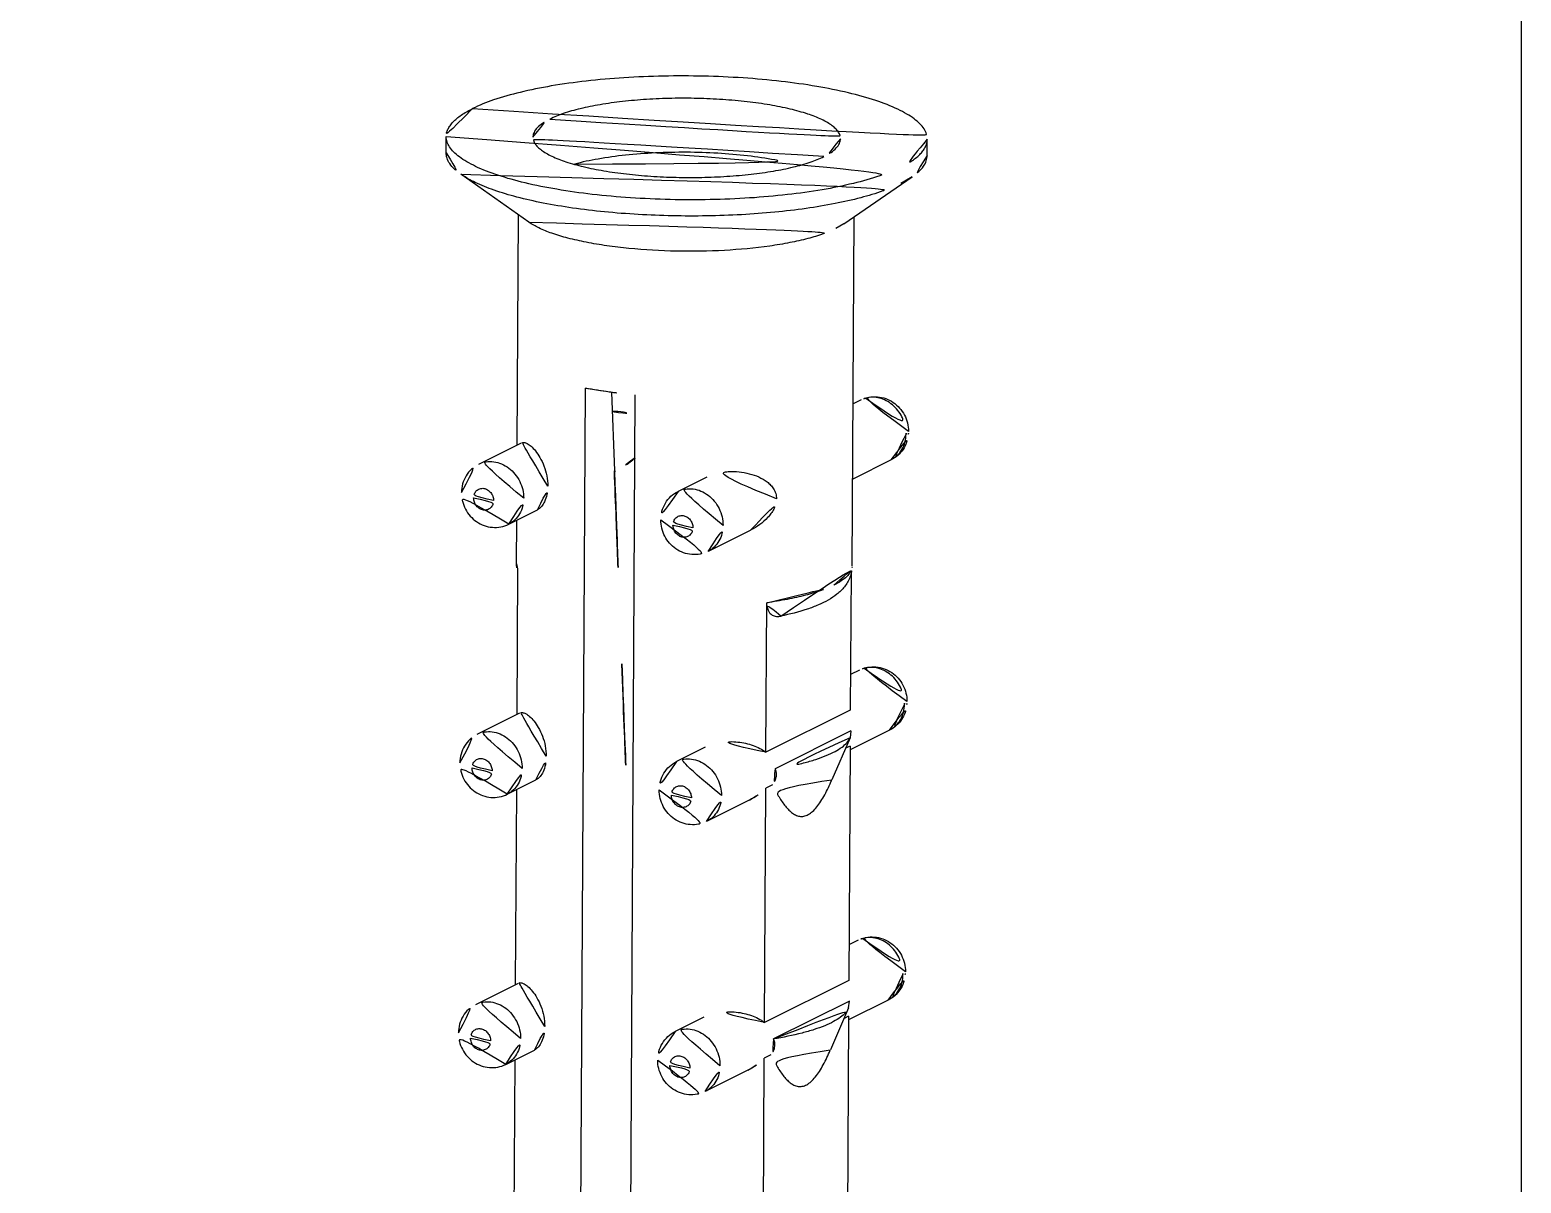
# Model space of a CAD drawing. Extents: x 16296675204 to 16296683393, y -37409618576 to -37409617244.
# Drawn here: x 16296675504.55 to 16296675531.21, y -37409618179.35 to -37409618158.72 of the extents above; entities that cross this region are included whole.
import ezdxf

# ---------------------------------------------------------------- set-up
doc = ezdxf.new("R2010")
doc.units = 0
doc.header["$LTSCALE"] = 10
doc.header["$MEASUREMENT"] = 0
doc.layers.get('0').update_dxf_attribs({"linetype": 'CONTINUOUS'})
doc.layers.add('02___PRT_ALL_AXES', color=7, linetype='CONTINUOUS')

msp = doc.modelspace()

# ---------------------------------------------------------------- linework, layer by layer
at = {"color": 7, "linetype": 'Continuous'}
for p, q in [((16296675514.321859, -37409618194.410088), (16296675514.486401, -37409618165.132957)), ((16296675514.951, -37409618165.207573), (16296675515.004049, -37409618166.611954)), ((16296675515.2127, -37409618194.531776), (16296675515.377239, -37409618165.254646)), ((16296675513.254511, -37409618168.273567), (16296675513.27401, -37409618168.362762)), ((16296675519.25441, -37409618168.308006), (16296675519.254419, -37409618168.307281)), ((16296675519.23172, -37409618171.263313), (16296675517.875879, -37409618171.941048)), ((16296675519.21702, -37409618171.386772), (16296675518.89183, -37409618172.138153)), ((16296675519.23172, -37409618171.263313), (16296675519.21699, -37409618171.38694)), ((16296675519.21628, -37409618171.533913), (16296675519.135969, -37409618171.574051)), ((16296675517.829929, -37409618172.226883), (16296675517.709551, -37409618172.287064)), ((16296675519.204571, -37409618176.094528), (16296675517.848721, -37409618176.772247)), ((16296675519.189871, -37409618176.217979), (16296675518.864679, -37409618176.96936)), ((16296675519.18984, -37409618176.218147), (16296675519.204571, -37409618176.094528)), ((16296675519.189131, -37409618176.365112), (16296675519.10881, -37409618176.405258)), ((16296675517.80278, -37409618177.05809), (16296675517.6824, -37409618177.118263))]:
    msp.add_line(p, q, dxfattribs=at)
msp.add_lwpolyline([(16296675531.21262, -37409618201.218651), (16296675477.89625, -37409618201.218651), (16296675477.89625, -37409618118.878937), (16296675531.21262, -37409618118.878937)], close=True)
for centre, radius, start, end in [((16296675519.61377, -37409618165.744438), 0.447859, 105.0907784, 116.5407124), ((16296675519.655609, -37409618165.903633), 0.604471, 354.7316924, 359.6765207), ((16296675519.583879, -37409618165.95005), 0.632541, 359.6900716, 3.3253834), ((16296675519.05298, -37409618168.306084), 0.201441, 350.7530369, 359.4483311), ((16296677491.422331, -37409618093.788208), 1977.757652, 182.210250721, 182.346745411), ((16296675519.586611, -37409618170.575653), 0.447859, 105.0907784, 116.5407124), ((16296675519.55673, -37409618170.781258), 0.632541, 359.6900716, 3.3253834), ((16296675519.62846, -37409618170.73484), 0.604471, 354.7316924, 359.6765207), ((16296675519.55946, -37409618175.40686), 0.447859, 105.0907784, 116.5407124), ((16296675519.529579, -37409618175.612473), 0.632541, 359.6900716, 3.3253834), ((16296675519.601311, -37409618175.566048), 0.604471, 354.7316924, 359.6765207)]:
    msp.add_arc(centre, radius, start, end, dxfattribs=at)
for points, knots in [([(16296675513.84757, -37409618160.322456), (16296675513.925449, -37409618160.283524), (16296675514.104931, -37409618160.212807), (16296675514.40696, -37409618160.128342), (16296675514.76092, -37409618160.057701), (16296675515.15712, -37409618160.002991), (16296675515.584841, -37409618159.965874), (16296675516.032249, -37409618159.947411), (16296675516.487, -37409618159.948189), (16296675516.93651, -37409618159.968193), (16296675517.36834, -37409618160.006798), (16296675517.77058, -37409618160.062912), (16296675518.13228, -37409618160.134827), (16296675518.443541, -37409618160.220467), (16296675518.665621, -37409618160.305168), (16296675518.809669, -37409618160.380241), (16296675518.89431, -37409618160.43528), (16296675518.9613, -37409618160.492027), (16296675519.01026, -37409618160.550453), (16296675519.040541, -37409618160.61068), (16296675519.047421, -37409618160.652657), (16296675519.0473, -37409618160.672623)], [0, 0, 0, 0, 0.047875552, 0.105682441, 0.172286466, 0.246166262, 0.32549361, 0.408250515, 0.492298473, 0.575455552, 0.655569983, 0.730594545, 0.798663888, 0.858182694, 0.907945264, 0.92896365, 0.947396828, 0.963346738, 0.977068785, 0.989033275, 1, 1, 1, 1]), ([(16296675513.547421, -37409618160.641609), (16296675513.547581, -37409618160.61322), (16296675513.563471, -37409618160.551308), (16296675513.626169, -37409618160.468102), (16296675513.723431, -37409618160.389748), (16296675513.80287, -37409618160.344803), (16296675513.84757, -37409618160.322456)], [0, 0, 0, 0, 0.186145526, 0.403764732, 0.672393075, 1, 1, 1, 1]), ([(16296675518.74716, -37409618160.991783), (16296675518.66927, -37409618161.030701), (16296675518.489799, -37409618161.101418), (16296675518.187759, -37409618161.185883), (16296675517.833811, -37409618161.256523), (16296675517.437599, -37409618161.311234), (16296675517.00989, -37409618161.348373), (16296675516.562481, -37409618161.366814), (16296675516.107719, -37409618161.366043), (16296675515.65822, -37409618161.346039), (16296675515.226391, -37409618161.307426), (16296675514.824141, -37409618161.251312), (16296675514.46245, -37409618161.179398), (16296675514.15118, -37409618161.093758), (16296675513.92911, -37409618161.009064), (16296675513.785061, -37409618160.933983), (16296675513.70042, -37409618160.878937), (16296675513.63343, -37409618160.822197), (16296675513.584471, -37409618160.763779), (16296675513.55418, -37409618160.703537), (16296675513.54731, -37409618160.66156), (16296675513.547421, -37409618160.641609)], [0, 0, 0, 0, 0.047875552, 0.105682441, 0.172286466, 0.246166262, 0.32549361, 0.408250515, 0.492298473, 0.575455552, 0.655569983, 0.730594545, 0.798663888, 0.858182694, 0.907945264, 0.92896365, 0.947396828, 0.963346738, 0.977068785, 0.989033275, 1, 1, 1, 1]), ([(16296675519.0473, -37409618160.672623), (16296675519.04714, -37409618160.700996), (16296675519.03126, -37409618160.762917), (16296675518.96855, -37409618160.846123), (16296675518.87129, -37409618160.924477), (16296675518.791861, -37409618160.969429), (16296675518.74716, -37409618160.991783)], [0, 0, 0, 0, 0.186145526, 0.403764732, 0.672393075, 1, 1, 1, 1]), ([(16296675514.28966, -37409618161.127296), (16296675514.429211, -37409618161.089851), (16296675514.73214, -37409618161.026047), (16296675515.215731, -37409618160.960648), (16296675515.743629, -37409618160.921463), (16296675516.294069, -37409618160.91021), (16296675516.844431, -37409618160.927437), (16296675517.37208, -37409618160.972389), (16296675517.855289, -37409618161.043053), (16296675518.15778, -37409618161.110153), (16296675518.297091, -37409618161.149117)], [0, 0, 0, 0, 0.10723184, 0.229384911, 0.361946773, 0.499860382, 0.637792109, 0.770408355, 0.892646223, 1, 1, 1, 1]), ([(16296675514.486401, -37409618165.132957), (16296675514.627741, -37409618165.160744), (16296675514.92387, -37409618165.208801), (16296675515.22204, -37409618165.241287), (16296675515.377239, -37409618165.254646)], [0, 0, 0, 0, 0.480442195, 1, 1, 1, 1]), ([(16296675520.260071, -37409618165.907043), (16296675520.260361, -37409618165.856438), (16296675520.248171, -37409618165.754593), (16296675520.19381, -37409618165.611061), (16296675520.10671, -37409618165.484596), (16296675519.99194, -37409618165.383049), (16296675519.8559, -37409618165.313301), (16296675519.70685, -37409618165.280792), (16296675519.554819, -37409618165.28878), (16296675519.45845, -37409618165.321373), (16296675519.413639, -37409618165.343773)], [0, 0, 0, 0, 0.125412163, 0.251172451, 0.376846193, 0.502210914, 0.627115299, 0.751613101, 0.875868664, 1, 1, 1, 1]), ([(16296675519.497169, -37409618165.312027), (16296675519.53631, -37409618165.301468), (16296675519.618971, -37409618165.290779), (16296675519.744471, -37409618165.307114), (16296675519.866211, -37409618165.354248), (16296675520.015869, -37409618165.455109), (16296675520.160139, -37409618165.639687), (16296675520.21006, -37409618165.821899), (16296675520.215361, -37409618165.913353)], [0, 0, 0, 0, 0.114836293, 0.232872755, 0.355002748, 0.481207114, 0.740522847, 1, 1, 1, 1]), ([(16296675519.95018, -37409618166.417137), (16296675519.992901, -37409618166.395782), (16296675520.07316, -37409618166.341537), (16296675520.168249, -37409618166.232048), (16296675520.232771, -37409618166.101913), (16296675520.253111, -37409618166.006989), (16296675520.25753, -37409618165.959129)], [0, 0, 0, 0, 0.24938222, 0.499005027, 0.74905058, 1, 1, 1, 1]), ([(16296675520.21641, -37409618165.953468), (16296675520.216141, -37409618166.002678), (16296675520.20417, -37409618166.099693), (16296675520.150801, -37409618166.233398), (16296675520.065399, -37409618166.343964), (16296675519.9902, -37409618166.397118), (16296675519.95018, -37409618166.417137)], [0, 0, 0, 0, 0.26305497, 0.516337838, 0.760764768, 1, 1, 1, 1]), ([(16296675513.382151, -37409618167.101692), (16296675513.382441, -37409618167.050323), (16296675513.370239, -37409618166.94622), (16296675513.316919, -37409618166.798302), (16296675513.231911, -37409618166.665848), (16296675513.1208, -37409618166.557747), (16296675512.99074, -37409618166.481323), (16296675512.85018, -37409618166.442093), (16296675512.708719, -37409618166.443321), (16296675512.61989, -37409618166.471741), (16296675512.57939, -37409618166.491997)], [0, 0, 0, 0, 0.129451959, 0.261224906, 0.393027892, 0.522644409, 0.648310085, 0.769235401, 0.885888901, 1, 1, 1, 1]), ([(16296675512.269489, -37409618167.00209), (16296675512.269779, -37409618166.949677), (16296675512.28401, -37409618166.844597), (16296675512.34627, -37409618166.6987), (16296675512.44585, -37409618166.575546), (16296675512.53282, -37409618166.515259), (16296675512.57938, -37409618166.491989)], [0, 0, 0, 0, 0.250995241, 0.50113091, 0.750689667, 1, 1, 1, 1]), ([(16296675515.004049, -37409618166.611954), (16296675515.014959, -37409618166.899887), (16296675515.05867, -37409618168.051453), (16296675515.10277, -37409618169.202988), (16296675515.136181, -37409618170.066566)], [0, 0, 0, 0, 0.250045396, 1, 1, 1, 1]), ([(16296675512.844101, -37409618167.143837), (16296675512.84424, -37409618167.118202), (16296675512.834949, -37409618167.066147), (16296675512.79653, -37409618166.997833), (16296675512.73867, -37409618166.946983), (16296675512.66905, -37409618166.921463), (16296675512.59758, -37409618166.926392), (16296675512.536501, -37409618166.962349), (16296675512.496639, -37409618167.022507), (16296675512.4879, -37409618167.070686), (16296675512.487761, -37409618167.095169)], [0, 0, 0, 0, 0.13222119, 0.266287333, 0.39709956, 0.521213518, 0.638907507, 0.754510424, 0.873783701, 1, 1, 1, 1]), ([(16296675516.142719, -37409618166.978767), (16296675516.09617, -37409618167.002037), (16296675516.009199, -37409618167.062332), (16296675515.909611, -37409618167.185471), (16296675515.847349, -37409618167.331383), (16296675515.83312, -37409618167.436462), (16296675515.83283, -37409618167.488869)], [0, 0, 0, 0, 0.249297278, 0.498857891, 0.749003889, 1, 1, 1, 1]), ([(16296675516.94549, -37409618167.58847), (16296675516.94578, -37409618167.537086), (16296675516.93358, -37409618167.432999), (16296675516.88026, -37409618167.28508), (16296675516.79525, -37409618167.152634), (16296675516.684139, -37409618167.044533), (16296675516.554079, -37409618166.968102), (16296675516.413521, -37409618166.928871), (16296675516.272051, -37409618166.930099), (16296675516.183229, -37409618166.958519), (16296675516.142719, -37409618166.978783)], [0, 0, 0, 0, 0.129451958, 0.261224906, 0.393027891, 0.522644409, 0.648310085, 0.769235401, 0.885888901, 1, 1, 1, 1]), ([(16296675513.115919, -37409618167.565361), (16296675513.07111, -37409618167.587761), (16296675512.974739, -37409618167.620354), (16296675512.822701, -37409618167.628342), (16296675512.67363, -37409618167.595818), (16296675512.53758, -37409618167.526047), (16296675512.42281, -37409618167.424492), (16296675512.33573, -37409618167.298027), (16296675512.28138, -37409618167.15451), (16296675512.269199, -37409618167.052689), (16296675512.269489, -37409618167.00209)], [0, 0, 0, 0, 0.124126653, 0.248392657, 0.372910641, 0.497833568, 0.623206885, 0.748876612, 0.874606125, 1, 1, 1, 1]), ([(16296675512.487761, -37409618167.095169), (16296675512.487619, -37409618167.120811), (16296675512.49691, -37409618167.172867), (16296675512.535339, -37409618167.241188), (16296675512.593189, -37409618167.29203), (16296675512.662809, -37409618167.317558), (16296675512.73428, -37409618167.312622), (16296675512.795361, -37409618167.276657), (16296675512.83522, -37409618167.216499), (16296675512.84396, -37409618167.168327), (16296675512.844101, -37409618167.143837)], [0, 0, 0, 0, 0.13221819, 0.266285748, 0.397098632, 0.521213565, 0.638908393, 0.75451196, 0.873786294, 1, 1, 1, 1]), ([(16296675513.11591, -37409618167.565353), (16296675513.155939, -37409618167.545341), (16296675513.23114, -37409618167.49218), (16296675513.31654, -37409618167.381607), (16296675513.369909, -37409618167.247902), (16296675513.38187, -37409618167.150902), (16296675513.382151, -37409618167.101692)], [0, 0, 0, 0, 0.239235232, 0.483662162, 0.73694503, 1, 1, 1, 1]), ([(16296675515.83283, -37409618167.488869), (16296675515.832541, -37409618167.539467), (16296675515.84473, -37409618167.641319), (16296675515.89909, -37409618167.784851), (16296675515.986191, -37409618167.911324), (16296675516.100969, -37409618168.012863), (16296675516.237, -37409618168.082611), (16296675516.386049, -37409618168.11512), (16296675516.53808, -37409618168.107132), (16296675516.634451, -37409618168.074539), (16296675516.679251, -37409618168.052139)], [0, 0, 0, 0, 0.125412162, 0.251172451, 0.376846193, 0.502210914, 0.627115299, 0.751613101, 0.875868664, 1, 1, 1, 1]), ([(16296675516.40744, -37409618167.630623), (16296675516.407579, -37409618167.60498), (16296675516.398291, -37409618167.552933), (16296675516.359871, -37409618167.484596), (16296675516.30201, -37409618167.433762), (16296675516.232389, -37409618167.408234), (16296675516.160919, -37409618167.41317), (16296675516.09984, -37409618167.449127), (16296675516.05998, -37409618167.509293), (16296675516.051241, -37409618167.557457), (16296675516.0511, -37409618167.581947)], [0, 0, 0, 0, 0.132221257, 0.26628734, 0.397099522, 0.521213448, 0.638907473, 0.75451043, 0.873783761, 1, 1, 1, 1]), ([(16296675516.0511, -37409618167.581947), (16296675516.050961, -37409618167.60759), (16296675516.060249, -37409618167.659653), (16296675516.098669, -37409618167.727966), (16296675516.15653, -37409618167.778809), (16296675516.226151, -37409618167.804337), (16296675516.297621, -37409618167.7994), (16296675516.3587, -37409618167.763443), (16296675516.39856, -37409618167.703278), (16296675516.407301, -37409618167.655113), (16296675516.40744, -37409618167.630623)], [0, 0, 0, 0, 0.132218383, 0.26628557, 0.397098539, 0.521213399, 0.638908307, 0.754511804, 0.873786469, 1, 1, 1, 1]), ([(16296675516.679251, -37409618168.052132), (16296675516.71928, -37409618168.03212), (16296675516.794479, -37409618167.978958), (16296675516.879881, -37409618167.868393), (16296675516.933241, -37409618167.73468), (16296675516.94521, -37409618167.637672), (16296675516.94549, -37409618167.58847)], [0, 0, 0, 0, 0.239235232, 0.483662162, 0.73694503, 1, 1, 1, 1]), ([(16296675513.254511, -37409618168.273567), (16296675513.25444, -37409618168.286057), (16296675513.25577, -37409618168.335648), (16296675513.26363, -37409618168.385033), (16296675513.27286, -37409618168.420937)], [0, 0, 0, 0, 0.252143014, 1, 1, 1, 1]), ([(16296675517.98101, -37409618169.209267), (16296675518.13937, -37409618169.176758), (16296675518.365971, -37409618169.120163), (16296675518.646061, -37409618169.015968), (16296675518.825809, -37409618168.92881), (16296675518.959379, -37409618168.840599), (16296675519.053711, -37409618168.757797), (16296675519.11783, -37409618168.686523), (16296675519.17351, -37409618168.605232), (16296675519.21801, -37409618168.514076), (16296675519.247311, -37409618168.413673), (16296675519.25421, -37409618168.343163), (16296675519.254419, -37409618168.307281)], [0, 0, 0, 0, 0.288312346, 0.415172977, 0.532420101, 0.643891525, 0.699359369, 0.755882774, 0.814419349, 0.874526973, 0.936014721, 1, 1, 1, 1]), ([(16296675518.92697, -37409618168.65551), (16296675518.97193, -37409618168.633034), (16296675519.05261, -37409618168.587799), (16296675519.15353, -37409618168.509972), (16296675519.222719, -37409618168.428391), (16296675519.247101, -37409618168.367401), (16296675519.251801, -37409618168.338448)], [0, 0, 0, 0, 0.321918083, 0.590635956, 0.812163078, 1, 1, 1, 1]), ([(16296675517.728189, -37409618168.971237), (16296675517.850491, -37409618168.954109), (16296675518.08247, -37409618168.916153), (16296675518.407221, -37409618168.843781), (16296675518.68642, -37409618168.760201), (16296675518.853411, -37409618168.692284), (16296675518.92697, -37409618168.65551)], [0, 0, 0, 0, 0.297801306, 0.56655152, 0.801708571, 1, 1, 1, 1]), ([(16296675517.98097, -37409618169.20929), (16296675517.954411, -37409618169.21476), (16296675517.91338, -37409618169.218933), (16296675517.859631, -37409618169.209267), (16296675517.820511, -37409618169.191978), (16296675517.78405, -37409618169.161423), (16296675517.753189, -37409618169.114304), (16296675517.732189, -37409618169.048973), (16296675517.728029, -37409618168.998749), (16296675517.728189, -37409618168.971237)], [0, 0, 0, 0, 0.1974708, 0.29464256, 0.394971035, 0.505331411, 0.636214856, 0.799643005, 1, 1, 1, 1]), ([(16296675520.23292, -37409618170.738251), (16296675520.23321, -37409618170.687637), (16296675520.22102, -37409618170.5858), (16296675520.16666, -37409618170.442268), (16296675520.079559, -37409618170.315804), (16296675519.964781, -37409618170.214256), (16296675519.828751, -37409618170.144508), (16296675519.679701, -37409618170.112), (16296675519.52767, -37409618170.119987), (16296675519.431299, -37409618170.15258), (16296675519.38649, -37409618170.17498)], [0, 0, 0, 0, 0.125412163, 0.251172451, 0.376846193, 0.502210914, 0.627115299, 0.751613101, 0.875868664, 1, 1, 1, 1]), ([(16296675519.470011, -37409618170.143227), (16296675519.509159, -37409618170.132683), (16296675519.59181, -37409618170.121986), (16296675519.717319, -37409618170.138313), (16296675519.83906, -37409618170.185463), (16296675519.98871, -37409618170.286324), (16296675520.13299, -37409618170.470886), (16296675520.182911, -37409618170.653107), (16296675520.18821, -37409618170.744568)], [0, 0, 0, 0, 0.114836293, 0.232872755, 0.355002748, 0.481207114, 0.740522847, 1, 1, 1, 1]), ([(16296675519.923031, -37409618171.248352), (16296675519.96575, -37409618171.226997), (16296675520.046009, -37409618171.172737), (16296675520.1411, -37409618171.063263), (16296675520.20562, -37409618170.933128), (16296675520.22596, -37409618170.838203), (16296675520.230379, -37409618170.790337)], [0, 0, 0, 0, 0.24938222, 0.499005027, 0.74905058, 1, 1, 1, 1]), ([(16296675520.18926, -37409618170.784683), (16296675520.18899, -37409618170.833893), (16296675520.177019, -37409618170.930893), (16296675520.12365, -37409618171.064613), (16296675520.03825, -37409618171.175171), (16296675519.963051, -37409618171.228333), (16296675519.923031, -37409618171.248337)], [0, 0, 0, 0, 0.26305497, 0.516337838, 0.760764768, 1, 1, 1, 1]), ([(16296675512.24234, -37409618171.833298), (16296675512.24263, -37409618171.780899), (16296675512.256861, -37409618171.675797), (16296675512.31912, -37409618171.529907), (16296675512.418699, -37409618171.406769), (16296675512.505671, -37409618171.346474), (16296675512.552231, -37409618171.323196)], [0, 0, 0, 0, 0.250995241, 0.50113091, 0.750689667, 1, 1, 1, 1]), ([(16296675513.355, -37409618171.932899), (16296675513.355289, -37409618171.881531), (16296675513.343081, -37409618171.777443), (16296675513.28977, -37409618171.629509), (16296675513.20476, -37409618171.497063), (16296675513.093651, -37409618171.388962), (16296675512.963591, -37409618171.312538), (16296675512.82303, -37409618171.273308), (16296675512.681561, -37409618171.274544), (16296675512.592739, -37409618171.302963), (16296675512.552231, -37409618171.323196)], [0, 0, 0, 0, 0.129451959, 0.261224906, 0.393027892, 0.522644409, 0.648310085, 0.769235401, 0.885888901, 1, 1, 1, 1]), ([(16296675519.216921, -37409618171.386932), (16296675519.203699, -37409618171.41748), (16296675519.160879, -37409618171.479279), (16296675519.06752, -37409618171.55999), (16296675518.94129, -37409618171.637039), (16296675518.783211, -37409618171.709846), (16296675518.594761, -37409618171.777733), (16296675518.291321, -37409618171.864647), (16296675518.046949, -37409618171.913193), (16296675517.875879, -37409618171.941048)], [0, 0, 0, 0, 0.067093248, 0.148631885, 0.247367668, 0.364164632, 0.498855896, 0.650665362, 1, 1, 1, 1]), ([(16296675512.81695, -37409618171.97506), (16296675512.817089, -37409618171.949417), (16296675512.8078, -37409618171.897346), (16296675512.769369, -37409618171.829041), (16296675512.711519, -37409618171.778198), (16296675512.641899, -37409618171.752663), (16296675512.570431, -37409618171.757599), (16296675512.50935, -37409618171.793556), (16296675512.46949, -37409618171.853722), (16296675512.460751, -37409618171.901901), (16296675512.460609, -37409618171.926376)], [0, 0, 0, 0, 0.13222119, 0.266287333, 0.39709956, 0.521213518, 0.638907507, 0.754510424, 0.873783701, 1, 1, 1, 1]), ([(16296675516.918341, -37409618172.419678), (16296675516.918631, -37409618172.368309), (16296675516.90642, -37409618172.264214), (16296675516.853109, -37409618172.116287), (16296675516.768101, -37409618171.983833), (16296675516.65699, -37409618171.87574), (16296675516.52693, -37409618171.799316), (16296675516.38637, -37409618171.760094), (16296675516.2449, -37409618171.761307), (16296675516.15608, -37409618171.789726), (16296675516.11557, -37409618171.809982)], [0, 0, 0, 0, 0.129451958, 0.261224906, 0.393027891, 0.522644409, 0.648310085, 0.769235401, 0.885888901, 1, 1, 1, 1]), ([(16296675513.08876, -37409618172.396568), (16296675513.043961, -37409618172.418968), (16296675512.94759, -37409618172.451561), (16296675512.795549, -37409618172.459549), (16296675512.646481, -37409618172.427032), (16296675512.510429, -37409618172.357262), (16296675512.39566, -37409618172.255707), (16296675512.30858, -37409618172.129227), (16296675512.25423, -37409618171.985733), (16296675512.24205, -37409618171.883904), (16296675512.24234, -37409618171.833298)], [0, 0, 0, 0, 0.124126653, 0.248392657, 0.372910641, 0.497833568, 0.623206885, 0.748876612, 0.874606125, 1, 1, 1, 1]), ([(16296675512.460609, -37409618171.926376), (16296675512.46047, -37409618171.952026), (16296675512.469761, -37409618172.004082), (16296675512.508181, -37409618172.072403), (16296675512.56604, -37409618172.123238), (16296675512.63566, -37409618172.148773), (16296675512.70713, -37409618172.143837), (16296675512.768209, -37409618172.107872), (16296675512.808069, -37409618172.047707), (16296675512.816811, -37409618171.999527), (16296675512.81695, -37409618171.97506)], [0, 0, 0, 0, 0.132221131, 0.266287173, 0.397099323, 0.521213199, 0.638907094, 0.754510036, 0.873782984, 1, 1, 1, 1]), ([(16296675513.08876, -37409618172.396568), (16296675513.12879, -37409618172.376549), (16296675513.203991, -37409618172.323387), (16296675513.289391, -37409618172.21283), (16296675513.342751, -37409618172.079109), (16296675513.354719, -37409618171.982109), (16296675513.355, -37409618171.932899)], [0, 0, 0, 0, 0.239235232, 0.483662162, 0.73694503, 1, 1, 1, 1]), ([(16296675516.11557, -37409618171.809967), (16296675516.06901, -37409618171.833237), (16296675515.98205, -37409618171.893539), (16296675515.88246, -37409618172.016693), (16296675515.8202, -37409618172.162582), (16296675515.805969, -37409618172.267677), (16296675515.805679, -37409618172.320084)], [0, 0, 0, 0, 0.249297278, 0.498857891, 0.749003889, 1, 1, 1, 1]), ([(16296675517.875879, -37409618171.941048), (16296675517.88508, -37409618171.960533), (16296675517.899811, -37409618172.003593), (16296675517.90259, -37409618172.076462), (16296675517.87937, -37409618172.154694), (16296675517.848471, -37409618172.203194), (16296675517.829929, -37409618172.226883)], [0, 0, 0, 0, 0.211627653, 0.441487896, 0.704516923, 1, 1, 1, 1]), ([(16296675516.380289, -37409618172.461838), (16296675516.38043, -37409618172.436203), (16296675516.37114, -37409618172.384132), (16296675516.33271, -37409618172.315819), (16296675516.27486, -37409618172.264977), (16296675516.20524, -37409618172.239441), (16296675516.13377, -37409618172.244377), (16296675516.072689, -37409618172.280342), (16296675516.032829, -37409618172.3405), (16296675516.02409, -37409618172.38868), (16296675516.023951, -37409618172.413147)], [0, 0, 0, 0, 0.132221257, 0.26628734, 0.397099522, 0.521213448, 0.638907473, 0.75451043, 0.873783761, 1, 1, 1, 1]), ([(16296675518.88969, -37409618172.143112), (16296675518.85117, -37409618172.232193), (16296675518.7908, -37409618172.361023), (16296675518.698111, -37409618172.519478), (16296675518.626829, -37409618172.620483), (16296675518.55212, -37409618172.702522), (16296675518.47415, -37409618172.76133), (16296675518.39337, -37409618172.792923), (16296675518.313049, -37409618172.794159), (16296675518.238041, -37409618172.76889), (16296675518.169029, -37409618172.723808), (16296675518.10465, -37409618172.663712), (16296675518.02162, -37409618172.564957), (16296675517.92765, -37409618172.418869), (16296675517.862089, -37409618172.293098), (16296675517.829929, -37409618172.226883)], [0, 0, 0, 0, 0.173087809, 0.253248541, 0.327149648, 0.39319113, 0.450410232, 0.499910326, 0.545212741, 0.590633428, 0.638989322, 0.691185098, 0.747191114, 0.868708797, 1, 1, 1, 1]), ([(16296675515.805679, -37409618172.320084), (16296675515.805389, -37409618172.370682), (16296675515.817579, -37409618172.472527), (16296675515.871941, -37409618172.616058), (16296675515.95904, -37409618172.742523), (16296675516.073811, -37409618172.84407), (16296675516.20985, -37409618172.913818), (16296675516.3589, -37409618172.946327), (16296675516.510929, -37409618172.938339), (16296675516.6073, -37409618172.905746), (16296675516.6521, -37409618172.883347)], [0, 0, 0, 0, 0.125412163, 0.251172451, 0.376846193, 0.502210914, 0.627115299, 0.751613101, 0.875868664, 1, 1, 1, 1]), ([(16296675516.023951, -37409618172.413147), (16296675516.023809, -37409618172.438797), (16296675516.0331, -37409618172.49086), (16296675516.07152, -37409618172.559174), (16296675516.129379, -37409618172.610023), (16296675516.198999, -37409618172.635551), (16296675516.27047, -37409618172.630623), (16296675516.331551, -37409618172.59465), (16296675516.37141, -37409618172.534492), (16296675516.38015, -37409618172.486313), (16296675516.380289, -37409618172.461838)], [0, 0, 0, 0, 0.13222205, 0.266287787, 0.397099981, 0.521213768, 0.638907688, 0.75451057, 0.873783815, 1, 1, 1, 1]), ([(16296675516.6521, -37409618172.883339), (16296675516.692129, -37409618172.863327), (16296675516.767321, -37409618172.810173), (16296675516.85273, -37409618172.699608), (16296675516.90609, -37409618172.565887), (16296675516.91806, -37409618172.468887), (16296675516.918341, -37409618172.419678)], [0, 0, 0, 0, 0.239235232, 0.483662162, 0.73694503, 1, 1, 1, 1]), ([(16296675520.20577, -37409618175.569473), (16296675520.206051, -37409618175.518852), (16296675520.193871, -37409618175.417023), (16296675520.139509, -37409618175.273483), (16296675520.05241, -37409618175.147011), (16296675519.93763, -37409618175.045471), (16296675519.8016, -37409618174.975723), (16296675519.65254, -37409618174.943207), (16296675519.500509, -37409618174.951202), (16296675519.40415, -37409618174.983803), (16296675519.359341, -37409618175.006187)], [0, 0, 0, 0, 0.125412163, 0.251172451, 0.376846193, 0.502210914, 0.627115299, 0.751613101, 0.875868664, 1, 1, 1, 1]), ([(16296675519.44286, -37409618174.974442), (16296675519.48201, -37409618174.96389), (16296675519.564659, -37409618174.953201), (16296675519.69017, -37409618174.969528), (16296675519.811911, -37409618175.01667), (16296675519.961559, -37409618175.117531), (16296675520.105829, -37409618175.302109), (16296675520.15576, -37409618175.484322), (16296675520.161051, -37409618175.575783)], [0, 0, 0, 0, 0.114836293, 0.232872755, 0.355002748, 0.481207114, 0.740522847, 1, 1, 1, 1]), ([(16296675519.89588, -37409618176.079559), (16296675519.938601, -37409618176.058197), (16296675520.01885, -37409618176.00396), (16296675520.113951, -37409618175.89447), (16296675520.178471, -37409618175.764343), (16296675520.198811, -37409618175.669411), (16296675520.20323, -37409618175.621552)], [0, 0, 0, 0, 0.24938222, 0.499005027, 0.74905058, 1, 1, 1, 1]), ([(16296675520.162109, -37409618175.615891), (16296675520.161831, -37409618175.6651), (16296675520.14987, -37409618175.7621), (16296675520.0965, -37409618175.895821), (16296675520.011101, -37409618176.006378), (16296675519.9359, -37409618176.05954), (16296675519.89587, -37409618176.079559)], [0, 0, 0, 0, 0.26305497, 0.516337838, 0.760764768, 1, 1, 1, 1]), ([(16296675512.215191, -37409618176.664513), (16296675512.215481, -37409618176.612106), (16296675512.22971, -37409618176.507019), (16296675512.291969, -37409618176.361122), (16296675512.39155, -37409618176.237984), (16296675512.478519, -37409618176.177681), (16296675512.52508, -37409618176.154411)], [0, 0, 0, 0, 0.250995241, 0.50113091, 0.750689667, 1, 1, 1, 1]), ([(16296675513.32785, -37409618176.764107), (16296675513.32814, -37409618176.712738), (16296675513.315929, -37409618176.608643), (16296675513.262621, -37409618176.460716), (16296675513.17761, -37409618176.328262), (16296675513.0665, -37409618176.220169), (16296675512.93644, -37409618176.143753), (16296675512.795879, -37409618176.104523), (16296675512.654409, -37409618176.105743), (16296675512.56559, -37409618176.134163), (16296675512.52508, -37409618176.154419)], [0, 0, 0, 0, 0.129451959, 0.261224906, 0.393027892, 0.522644409, 0.648310085, 0.769235401, 0.885888901, 1, 1, 1, 1]), ([(16296675517.848721, -37409618176.772247), (16296675518.0198, -37409618176.7444), (16296675518.26417, -37409618176.695862), (16296675518.56761, -37409618176.60894), (16296675518.75606, -37409618176.541054), (16296675518.914129, -37409618176.468246), (16296675519.040359, -37409618176.391197), (16296675519.13372, -37409618176.310493), (16296675519.17654, -37409618176.248703), (16296675519.18977, -37409618176.218147)], [0, 0, 0, 0, 0.349334638, 0.501144104, 0.635835368, 0.752632332, 0.851368115, 0.932906752, 1, 1, 1, 1]), ([(16296675513.061609, -37409618177.227783), (16296675513.016809, -37409618177.250183), (16296675512.920441, -37409618177.282784), (16296675512.7684, -37409618177.290756), (16296675512.619329, -37409618177.25824), (16296675512.48328, -37409618177.188477), (16296675512.368509, -37409618177.086906), (16296675512.281429, -37409618176.960449), (16296675512.227079, -37409618176.816933), (16296675512.214899, -37409618176.715111), (16296675512.215191, -37409618176.664513)], [0, 0, 0, 0, 0.124126653, 0.248392657, 0.372910641, 0.497833568, 0.623206885, 0.748876612, 0.874606125, 1, 1, 1, 1]), ([(16296675512.43346, -37409618176.757591), (16296675512.433319, -37409618176.783234), (16296675512.44261, -37409618176.835289), (16296675512.48103, -37409618176.90361), (16296675512.538891, -37409618176.954453), (16296675512.608509, -37409618176.97998), (16296675512.679979, -37409618176.975037), (16296675512.74106, -37409618176.939087), (16296675512.78092, -37409618176.878922), (16296675512.78966, -37409618176.83075), (16296675512.789789, -37409618176.806267)], [0, 0, 0, 0, 0.13222119, 0.266287333, 0.39709956, 0.521213518, 0.638907507, 0.754510424, 0.873783701, 1, 1, 1, 1]), ([(16296675512.789789, -37409618176.806267), (16296675512.78994, -37409618176.780617), (16296675512.780649, -37409618176.728569), (16296675512.74222, -37409618176.660248), (16296675512.68437, -37409618176.609413), (16296675512.61475, -37409618176.583878), (16296675512.54328, -37409618176.588814), (16296675512.482201, -37409618176.624771), (16296675512.442341, -37409618176.684937), (16296675512.433599, -37409618176.733109), (16296675512.43346, -37409618176.757591)], [0, 0, 0, 0, 0.13222119, 0.266287333, 0.39709956, 0.521213518, 0.638907507, 0.754510424, 0.873783701, 1, 1, 1, 1]), ([(16296675513.061609, -37409618177.227783), (16296675513.101641, -37409618177.207764), (16296675513.17683, -37409618177.154602), (16296675513.262239, -37409618177.044037), (16296675513.315599, -37409618176.910316), (16296675513.32757, -37409618176.813316), (16296675513.32785, -37409618176.764107)], [0, 0, 0, 0, 0.239235232, 0.483662162, 0.73694503, 1, 1, 1, 1]), ([(16296675516.088421, -37409618176.64119), (16296675516.041861, -37409618176.664459), (16296675515.954901, -37409618176.724747), (16296675515.85531, -37409618176.847893), (16296675515.793051, -37409618176.99379), (16296675515.77882, -37409618177.098877), (16296675515.778521, -37409618177.151283)], [0, 0, 0, 0, 0.249297278, 0.498857891, 0.749003889, 1, 1, 1, 1]), ([(16296675516.89119, -37409618177.250893), (16296675516.891479, -37409618177.199516), (16296675516.879271, -37409618177.095421), (16296675516.82596, -37409618176.947502), (16296675516.74095, -37409618176.815041), (16296675516.629829, -37409618176.706947), (16296675516.499781, -37409618176.630524), (16296675516.359209, -37409618176.591293), (16296675516.217751, -37409618176.592522), (16296675516.128929, -37409618176.620941), (16296675516.088421, -37409618176.641197)], [0, 0, 0, 0, 0.129451958, 0.261224906, 0.393027891, 0.522644409, 0.648310085, 0.769235401, 0.885888901, 1, 1, 1, 1]), ([(16296675517.848721, -37409618176.772247), (16296675517.85792, -37409618176.791733), (16296675517.87265, -37409618176.83477), (16296675517.875469, -37409618176.907654), (16296675517.852221, -37409618176.985893), (16296675517.82132, -37409618177.034401), (16296675517.80278, -37409618177.05809)], [0, 0, 0, 0, 0.211465199, 0.441327156, 0.704593952, 1, 1, 1, 1]), ([(16296675516.35313, -37409618177.293053), (16296675516.353279, -37409618177.267403), (16296675516.34399, -37409618177.215347), (16296675516.305559, -37409618177.147034), (16296675516.247709, -37409618177.096184), (16296675516.178089, -37409618177.070663), (16296675516.106621, -37409618177.075592), (16296675516.04554, -37409618177.111549), (16296675516.005671, -37409618177.171707), (16296675515.996941, -37409618177.219887), (16296675515.996799, -37409618177.24437)], [0, 0, 0, 0, 0.132221257, 0.26628734, 0.397099522, 0.521213448, 0.638907473, 0.75451043, 0.873783761, 1, 1, 1, 1]), ([(16296675518.862539, -37409618176.974319), (16296675518.82402, -37409618177.0634), (16296675518.763651, -37409618177.19223), (16296675518.670959, -37409618177.350693), (16296675518.59968, -37409618177.451691), (16296675518.524969, -37409618177.53373), (16296675518.446989, -37409618177.592537), (16296675518.36622, -37409618177.62413), (16296675518.2859, -37409618177.625366), (16296675518.21088, -37409618177.600098), (16296675518.14188, -37409618177.555023), (16296675518.077499, -37409618177.494919), (16296675517.994471, -37409618177.396172), (16296675517.900499, -37409618177.250076), (16296675517.83494, -37409618177.124313), (16296675517.80278, -37409618177.05809)], [0, 0, 0, 0, 0.173087809, 0.253248541, 0.327149648, 0.39319113, 0.450410232, 0.499910326, 0.545212741, 0.590633428, 0.638989322, 0.691185098, 0.747191114, 0.868708797, 1, 1, 1, 1]), ([(16296675515.778521, -37409618177.151283), (16296675515.77824, -37409618177.201897), (16296675515.79043, -37409618177.303726), (16296675515.84479, -37409618177.447273), (16296675515.93189, -37409618177.573738), (16296675516.046659, -37409618177.675278), (16296675516.182699, -37409618177.745033), (16296675516.331751, -37409618177.777527), (16296675516.48378, -37409618177.769547), (16296675516.580151, -37409618177.736954), (16296675516.62495, -37409618177.714561)], [0, 0, 0, 0, 0.125412162, 0.251172451, 0.376846193, 0.502210914, 0.627115299, 0.751613101, 0.875868664, 1, 1, 1, 1]), ([(16296675515.996799, -37409618177.24437), (16296675515.99666, -37409618177.270012), (16296675516.005951, -37409618177.322067), (16296675516.044371, -37409618177.390388), (16296675516.10223, -37409618177.441231), (16296675516.171841, -37409618177.466759), (16296675516.243311, -37409618177.461823), (16296675516.304399, -37409618177.425873), (16296675516.344259, -37409618177.3657), (16296675516.353001, -37409618177.317528), (16296675516.35313, -37409618177.293053)], [0, 0, 0, 0, 0.132221257, 0.26628734, 0.397099522, 0.521213448, 0.638907473, 0.75451043, 0.873783761, 1, 1, 1, 1]), ([(16296675516.62495, -37409618177.714546), (16296675516.66498, -37409618177.694542), (16296675516.74017, -37409618177.64138), (16296675516.825569, -37409618177.530823), (16296675516.878941, -37409618177.397102), (16296675516.890909, -37409618177.300087), (16296675516.89119, -37409618177.250893)], [0, 0, 0, 0, 0.239235232, 0.483662162, 0.73694503, 1, 1, 1, 1])]:
    msp.add_open_spline(points, degree=3, knots=knots, dxfattribs=at)
at = {"layer": '02___PRT_ALL_AXES', "color": 7, "linetype": 'Continuous'}
for p, q in [((16296675511.9958, -37409618160.922821), (16296675511.997431, -37409618160.63295)), ((16296675520.595659, -37409618160.971153), (16296675520.59729, -37409618160.681267)), ((16296675513.474739, -37409618162.165199), (16296675512.260099, -37409618161.308144)), ((16296675519.10285, -37409618162.196823), (16296675520.327049, -37409618161.353477)), ((16296675520.327049, -37409618161.353477), (16296675520.12632, -37409618161.470268)), ((16296675513.266451, -37409618166.148552), (16296675513.28957, -37409618162.034538)), ((16296675519.254419, -37409618168.307281), (16296675519.28948, -37409618162.06826)), ((16296675519.10285, -37409618162.196823), (16296675518.962811, -37409618162.278313)), ((16296675519.413639, -37409618165.343773), (16296675519.27067, -37409618165.415237)), ((16296675512.57938, -37409618166.491989), (16296675513.34215, -37409618166.11071)), ((16296675519.95018, -37409618166.417137), (16296675519.263109, -37409618166.760582)), ((16296675515.004431, -37409618166.621368), (16296675515.024891, -37409618166.611153)), ((16296675516.655371, -37409618166.722511), (16296675516.142719, -37409618166.978767)), ((16296675513.115919, -37409618167.565361), (16296675513.628719, -37409618167.309036)), ((16296675513.254511, -37409618168.273567), (16296675513.25889, -37409618167.493896)), ((16296675517.442011, -37409618167.670883), (16296675516.679251, -37409618168.052139)), ((16296675513.27401, -37409618168.362762), (16296675513.259359, -37409618170.969727)), ((16296675519.23377, -37409618168.421417), (16296675519.219879, -37409618170.892967)), ((16296675517.71315, -37409618171.646118), (16296675517.728189, -37409618168.971237)), ((16296675519.38649, -37409618170.17498), (16296675519.223459, -37409618170.256477)), ((16296675512.552231, -37409618171.323196), (16296675513.31501, -37409618170.941917)), ((16296675519.219879, -37409618170.892967), (16296675517.71315, -37409618171.646118)), ((16296675519.923031, -37409618171.248352), (16296675519.2159, -37409618171.601807)), ((16296675516.62813, -37409618171.553757), (16296675516.11557, -37409618171.809967)), ((16296675519.21628, -37409618171.533913), (16296675519.19273, -37409618175.724182)), ((16296675513.08876, -37409618172.396568), (16296675513.60146, -37409618172.140297)), ((16296675517.686001, -37409618176.477333), (16296675517.709551, -37409618172.287064)), ((16296675513.251801, -37409618172.315079), (16296675513.23221, -37409618175.800941)), ((16296675517.414881, -37409618172.502068), (16296675516.6521, -37409618172.883347)), ((16296675519.359341, -37409618175.006187), (16296675519.19631, -37409618175.087677)), ((16296675512.52508, -37409618176.154411), (16296675513.287861, -37409618175.773117)), ((16296675519.19273, -37409618175.724182), (16296675517.686001, -37409618176.477333)), ((16296675519.89588, -37409618176.079559), (16296675519.188749, -37409618176.433029)), ((16296675516.600981, -37409618176.384979), (16296675516.088421, -37409618176.64119)), ((16296675519.189131, -37409618176.365112), (16296675519.165581, -37409618180.555389)), ((16296675513.061609, -37409618177.227783), (16296675513.574301, -37409618176.971512)), ((16296675513.224649, -37409618177.146294), (16296675513.205059, -37409618180.632156)), ((16296675517.38773, -37409618177.333282), (16296675516.62495, -37409618177.714561)), ((16296675517.65885, -37409618181.30854), (16296675517.6824, -37409618177.118263))]:
    msp.add_line(p, q, dxfattribs=at)
for points, knots in [([(16296675512.46677, -37409618160.133827), (16296675512.58856, -37409618160.072952), (16296675512.86919, -37409618159.962379), (16296675513.341459, -37409618159.830299), (16296675513.89492, -37409618159.719849), (16296675514.514441, -37409618159.6343), (16296675515.183229, -37409618159.576248), (16296675515.88282, -37409618159.547401), (16296675516.593889, -37409618159.548622), (16296675517.296749, -37409618159.57988), (16296675517.971979, -37409618159.640259), (16296675518.600941, -37409618159.727997), (16296675519.1665, -37409618159.840446), (16296675519.65321, -37409618159.974358), (16296675520.00045, -37409618160.106796), (16296675520.225691, -37409618160.22419), (16296675520.35804, -37409618160.310249), (16296675520.46278, -37409618160.398979), (16296675520.539339, -37409618160.490334), (16296675520.5867, -37409618160.584511), (16296675520.59745, -37409618160.650162), (16296675520.597269, -37409618160.681351)], [0, 0, 0, 0, 0.047875552, 0.105682441, 0.172286466, 0.246166262, 0.32549361, 0.408250515, 0.492298473, 0.575455552, 0.655569983, 0.730594545, 0.798663888, 0.858182694, 0.907945264, 0.92896365, 0.947396828, 0.963346738, 0.977068785, 0.989033275, 1, 1, 1, 1]), ([(16296675512.46677, -37409618160.133827), (16296675512.396879, -37409618160.168762), (16296675512.2728, -37409618160.239014), (16296675512.13957, -37409618160.346153), (16296675512.065001, -37409618160.435707), (16296675512.02659, -37409618160.500473), (16296675512.003059, -37409618160.566269), (16296675511.99758, -37409618160.611053), (16296675511.99745, -37409618160.632874)], [0, 0, 0, 0, 0.327021374, 0.595169581, 0.709531086, 0.81308833, 0.908677352, 1, 1, 1, 1]), ([(16296675511.99745, -37409618160.632874), (16296675511.997271, -37409618160.664062), (16296675512.00802, -37409618160.729713), (16296675512.055389, -37409618160.823898), (16296675512.131941, -37409618160.915253), (16296675512.236679, -37409618161.003967), (16296675512.36903, -37409618161.090027), (16296675512.59428, -37409618161.207428), (16296675512.941509, -37409618161.339867), (16296675513.428221, -37409618161.473778), (16296675513.99378, -37409618161.586227), (16296675514.62274, -37409618161.673973), (16296675515.29797, -37409618161.734337), (16296675516.000839, -37409618161.765602), (16296675516.711901, -37409618161.766823), (16296675517.411489, -37409618161.737984), (16296675518.08028, -37409618161.679916), (16296675518.6998, -37409618161.594383), (16296675519.25326, -37409618161.483917), (16296675519.72554, -37409618161.351837), (16296675520.00617, -37409618161.241272), (16296675520.127951, -37409618161.180397)], [0, 0, 0, 0, 0.010966725, 0.022931215, 0.036653262, 0.052603172, 0.07103635, 0.092054736, 0.141817306, 0.201336112, 0.269405455, 0.344430017, 0.424544448, 0.507701527, 0.591749485, 0.67450639, 0.753833738, 0.827713534, 0.894317559, 0.952124448, 1, 1, 1, 1]), ([(16296675520.597269, -37409618160.681351), (16296675520.597151, -37409618160.703171), (16296675520.591669, -37409618160.747963), (16296675520.56814, -37409618160.813751), (16296675520.52973, -37409618160.878517), (16296675520.455151, -37409618160.968071), (16296675520.32192, -37409618161.075218), (16296675520.197849, -37409618161.145462), (16296675520.127951, -37409618161.180397)], [0, 0, 0, 0, 0.091322648, 0.186911669, 0.290468914, 0.404830419, 0.672978626, 1, 1, 1, 1]), ([(16296675511.995819, -37409618160.922821), (16296675511.99564, -37409618160.955917), (16296675512.00791, -37409618161.02597), (16296675512.061411, -37409618161.125732), (16296675512.147381, -37409618161.222137), (16296675512.21958, -37409618161.279556), (16296675512.260111, -37409618161.308144)], [0, 0, 0, 0, 0.205031678, 0.430850317, 0.69280398, 1, 1, 1, 1]), ([(16296675520.59564, -37409618160.971153), (16296675520.595461, -37409618161.004242), (16296675520.582411, -37409618161.074127), (16296675520.527809, -37409618161.173279), (16296675520.440769, -37409618161.268738), (16296675520.36788, -37409618161.325333), (16296675520.327021, -37409618161.35347)], [0, 0, 0, 0, 0.204978501, 0.430720612, 0.692642825, 1, 1, 1, 1]), ([(16296675512.260111, -37409618161.308144), (16296675512.340679, -37409618161.364983), (16296675512.533939, -37409618161.471474), (16296675512.870371, -37409618161.604767), (16296675513.277309, -37409618161.725304), (16296675513.746599, -37409618161.830307), (16296675514.268869, -37409618161.917519), (16296675515.03763, -37409618162.0093), (16296675516.04591, -37409618162.06617), (16296675517.06352, -37409618162.050133), (16296675517.860729, -37409618161.990936), (16296675518.41853, -37409618161.925728), (16296675518.932119, -37409618161.840607), (16296675519.39106, -37409618161.737503), (16296675519.785879, -37409618161.61866), (16296675520.02216, -37409618161.522339), (16296675520.12632, -37409618161.470268)], [0, 0, 0, 0, 0.036764204, 0.081807141, 0.134746461, 0.194816824, 0.260995282, 0.332068642, 0.483379437, 0.637104275, 0.71113424, 0.781344975, 0.846409165, 0.905141493, 0.956584097, 1, 1, 1, 1]), ([(16296675513.474739, -37409618162.165199), (16296675513.53096, -37409618162.204857), (16296675513.66581, -37409618162.279129), (16296675513.90052, -37409618162.372147), (16296675514.184429, -37409618162.456253), (16296675514.511841, -37409618162.529503), (16296675514.876209, -37409618162.59034), (16296675515.41255, -37409618162.654381), (16296675516.116051, -37409618162.694077), (16296675516.95726, -37409618162.680656), (16296675517.634661, -37409618162.618637), (16296675518.129641, -37409618162.536713), (16296675518.449841, -37409618162.464752), (16296675518.72529, -37409618162.381828), (16296675518.890141, -37409618162.314636), (16296675518.962811, -37409618162.278313)], [0, 0, 0, 0, 0.036767516, 0.081810204, 0.134749936, 0.194824445, 0.26100481, 0.332079068, 0.483395652, 0.637125736, 0.781337576, 0.846404173, 0.905137307, 0.956585436, 1, 1, 1, 1]), ([(16296675514.96196, -37409618165.550629), (16296675515.030251, -37409618165.546318), (16296675515.17465, -37409618165.55204), (16296675515.313709, -37409618165.601982), (16296675515.37648, -37409618165.642807)], [0, 0, 0, 0, 0.477501713, 1, 1, 1, 1]), ([(16296675513.812229, -37409618166.886711), (16296675513.81258, -37409618166.824608), (16296675513.799959, -37409618166.700661), (16296675513.74979, -37409618166.527222), (16296675513.67889, -37409618166.377419), (16296675513.599739, -37409618166.25988), (16296675513.522551, -37409618166.176537), (16296675513.460489, -37409618166.130043), (16296675513.416149, -37409618166.109917), (16296675513.388399, -37409618166.103027), (16296675513.36335, -37409618166.102882), (16296675513.34831, -37409618166.107567), (16296675513.34173, -37409618166.110924)], [0, 0, 0, 0, 0.18893117, 0.376116234, 0.546808373, 0.691114058, 0.805486661, 0.89118125, 0.924681345, 0.95303398, 0.977535423, 1, 1, 1, 1]), ([(16296675515.372931, -37409618166.38002), (16296675515.345909, -37409618166.405983), (16296675515.23889, -37409618166.496246), (16296675515.11632, -37409618166.565697), (16296675515.02482, -37409618166.611191)], [0, 0, 0, 0, 0.268314686, 1, 1, 1, 1]), ([(16296675517.90102, -37409618167.11084), (16296675517.901199, -37409618167.079132), (16296675517.892361, -37409618167.016968), (16296675517.85393, -37409618166.933777), (16296675517.799141, -37409618166.864761), (16296675517.71232, -37409618166.788467), (16296675517.58433, -37409618166.715813), (16296675517.41433, -37409618166.657494), (16296675517.23068, -37409618166.625), (16296675516.971741, -37409618166.618561), (16296675516.772829, -37409618166.663849), (16296675516.654131, -37409618166.723137)], [0, 0, 0, 0, 0.064032378, 0.124563915, 0.182986521, 0.240724125, 0.357118649, 0.47736229, 0.602344146, 0.732014843, 1, 1, 1, 1]), ([(16296675513.62697, -37409618167.309898), (16296675513.685089, -37409618167.280907), (16296675513.756189, -37409618167.184662), (16296675513.802851, -37409618167.032677), (16296675513.811951, -37409618166.937233), (16296675513.812229, -37409618166.886711)], [0, 0, 0, 0, 0.406658984, 0.683746713, 1, 1, 1, 1]), ([(16296675517.44383, -37409618167.669968), (16296675517.49913, -37409618167.642197), (16296675517.6059, -37409618167.577454), (16296675517.72423, -37409618167.474487), (16296675517.804729, -37409618167.377136), (16296675517.87192, -37409618167.269592), (16296675517.900669, -37409618167.174141), (16296675517.90102, -37409618167.11084)], [0, 0, 0, 0, 0.246450856, 0.494856119, 0.620727925, 0.747907443, 1, 1, 1, 1]), ([(16296675513.78508, -37409618171.717934), (16296675513.785431, -37409618171.65583), (16296675513.77281, -37409618171.531914), (16296675513.722651, -37409618171.35849), (16296675513.651779, -37409618171.208687), (16296675513.572639, -37409618171.091164), (16296675513.495461, -37409618171.007797), (16296675513.433399, -37409618170.961304), (16296675513.38905, -37409618170.941147), (16296675513.361309, -37409618170.93425), (16296675513.33625, -37409618170.934082), (16296675513.321211, -37409618170.938766), (16296675513.314631, -37409618170.942108)], [0, 0, 0, 0, 0.188908674, 0.376073293, 0.54675457, 0.691061789, 0.805447283, 0.891159386, 0.924666629, 0.953027635, 0.977533432, 1, 1, 1, 1]), ([(16296675517.71315, -37409618171.646118), (16296675517.644381, -37409618171.591904), (16296675517.52244, -37409618171.531128), (16296675517.34893, -37409618171.481621), (16296675517.06353, -37409618171.434868), (16296675516.803169, -37409618171.466339), (16296675516.62698, -37409618171.554352)], [0, 0, 0, 0, 0.232176021, 0.353206422, 0.477864579, 1, 1, 1, 1]), ([(16296675513.59981, -37409618172.141113), (16296675513.65793, -37409618172.112106), (16296675513.72904, -37409618172.015877), (16296675513.7757, -37409618171.863892), (16296675513.7848, -37409618171.768433), (16296675513.78508, -37409618171.717934)], [0, 0, 0, 0, 0.406664804, 0.683745555, 1, 1, 1, 1]), ([(16296675517.41643, -37409618172.501297), (16296675517.44347, -37409618172.487717), (16296675517.54969, -37409618172.4291), (16296675517.647011, -37409618172.353287), (16296675517.709551, -37409618172.287064)], [0, 0, 0, 0, 0.249256891, 1, 1, 1, 1]), ([(16296675513.757931, -37409618176.549133), (16296675513.75828, -37409618176.487038), (16296675513.745661, -37409618176.363113), (16296675513.695499, -37409618176.189697), (16296675513.62463, -37409618176.039909), (16296675513.54549, -37409618175.922363), (16296675513.468309, -37409618175.839012), (16296675513.40625, -37409618175.792503), (16296675513.3619, -37409618175.772369), (16296675513.33416, -37409618175.765457), (16296675513.309099, -37409618175.765289), (16296675513.29406, -37409618175.769974), (16296675513.287479, -37409618175.773323)], [0, 0, 0, 0, 0.188908674, 0.376073293, 0.54675457, 0.691061789, 0.805447283, 0.891159386, 0.924666629, 0.953027635, 0.977533432, 1, 1, 1, 1]), ([(16296675517.686001, -37409618176.477333), (16296675517.617229, -37409618176.423103), (16296675517.495291, -37409618176.362343), (16296675517.321779, -37409618176.312828), (16296675517.036369, -37409618176.266083), (16296675516.77602, -37409618176.297546), (16296675516.599831, -37409618176.385567)], [0, 0, 0, 0, 0.232176021, 0.353206422, 0.477864579, 1, 1, 1, 1]), ([(16296675513.57266, -37409618176.972321), (16296675513.630779, -37409618176.943321), (16296675513.701891, -37409618176.847076), (16296675513.74855, -37409618176.695099), (16296675513.757641, -37409618176.599648), (16296675513.757931, -37409618176.549133)], [0, 0, 0, 0, 0.406664804, 0.683745555, 1, 1, 1, 1]), ([(16296675517.38928, -37409618177.332497), (16296675517.416321, -37409618177.318939), (16296675517.522539, -37409618177.260307), (16296675517.61985, -37409618177.184486), (16296675517.6824, -37409618177.118263)], [0, 0, 0, 0, 0.249256891, 1, 1, 1, 1])]:
    msp.add_open_spline(points, degree=3, knots=knots, dxfattribs=at)

doc.saveas('drawing.dxf')
